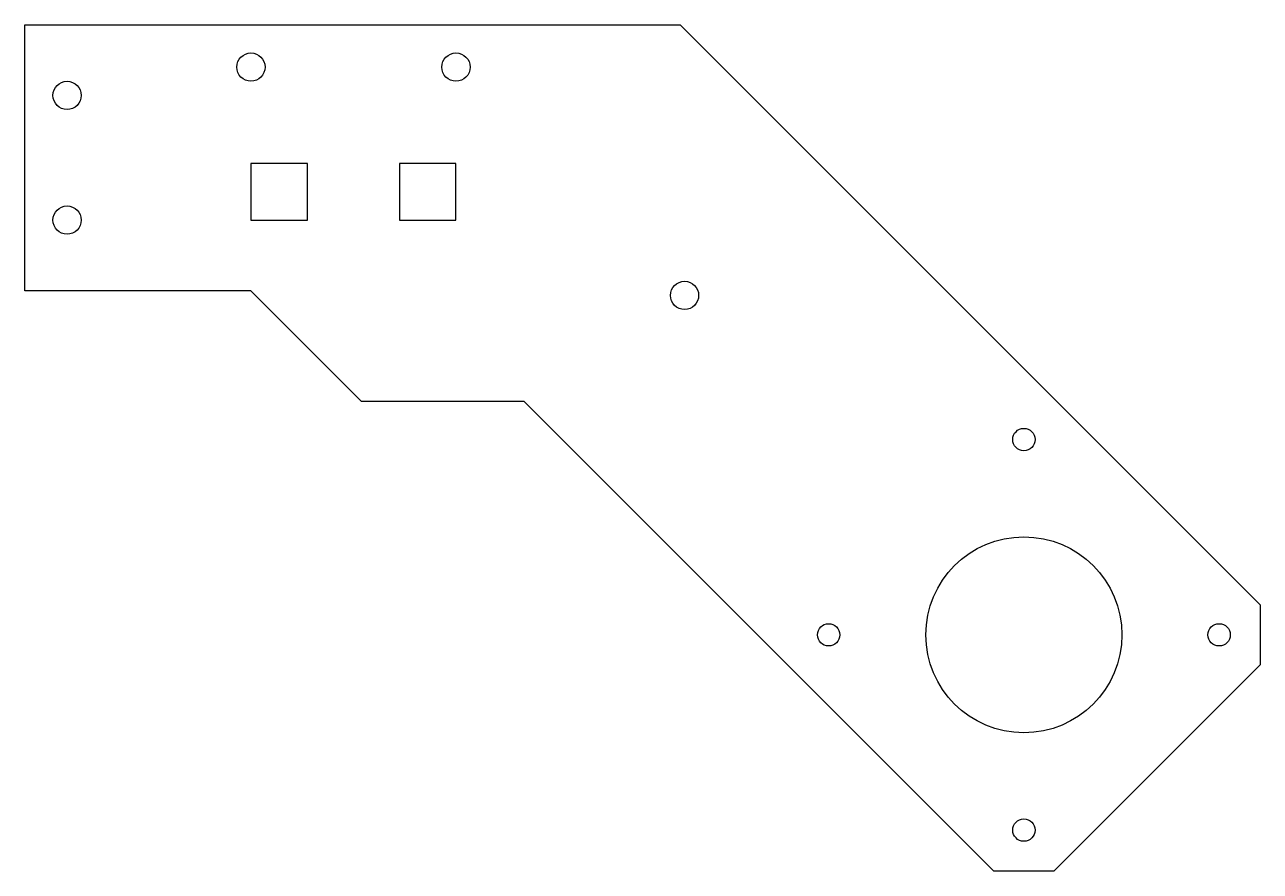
# Model space of a CAD drawing. Header units: inches. Extents: x -4.42 to 1.05, y -1.05 to 2.7.
import ezdxf

# ---------------------------------------------------------------- set-up
doc = ezdxf.new("R2010")
doc.units = ezdxf.units.IN
doc.layers.get('0').update_dxf_attribs({"linetype": 'CONTINUOUS'})

msp = doc.modelspace()

# ---------------------------------------------------------------- linework, layer by layer
for points in [[(-0.1326, -1.045), (-2.2086, 1.031), (-2.9273, 1.031), (-3.4165, 1.5202), (-4.4165, 1.5202), (-4.4165, 2.6964), (-1.5188, 2.6964), (1.045, 0.1326), (1.045, -0.1326), (0.1326, -1.045)], [(-3.1665, 1.8327), (-3.1665, 2.0827), (-3.4165, 2.0827), (-3.4165, 1.8327)], [(-2.5102, 1.8327), (-2.5102, 2.0827), (-2.7602, 2.0827), (-2.7602, 1.8327)]]:
    msp.add_lwpolyline(points, close=True)
for centre, radius in [((-3.4165, 2.5089), 0.0625), ((-2.5102, 2.5089), 0.0625), ((-4.229, 2.3839), 0.0625), ((-4.229, 1.8327), 0.0625), ((-1.5, 1.5), 0.0625), ((0, 0.863), 0.0492), ((0, 0), 0.4331), ((-0.863, 0), 0.0492), ((0.863, 0), 0.0492), ((0, -0.863), 0.0492)]:
    msp.add_circle(centre, radius)

doc.saveas('drawing.dxf')
